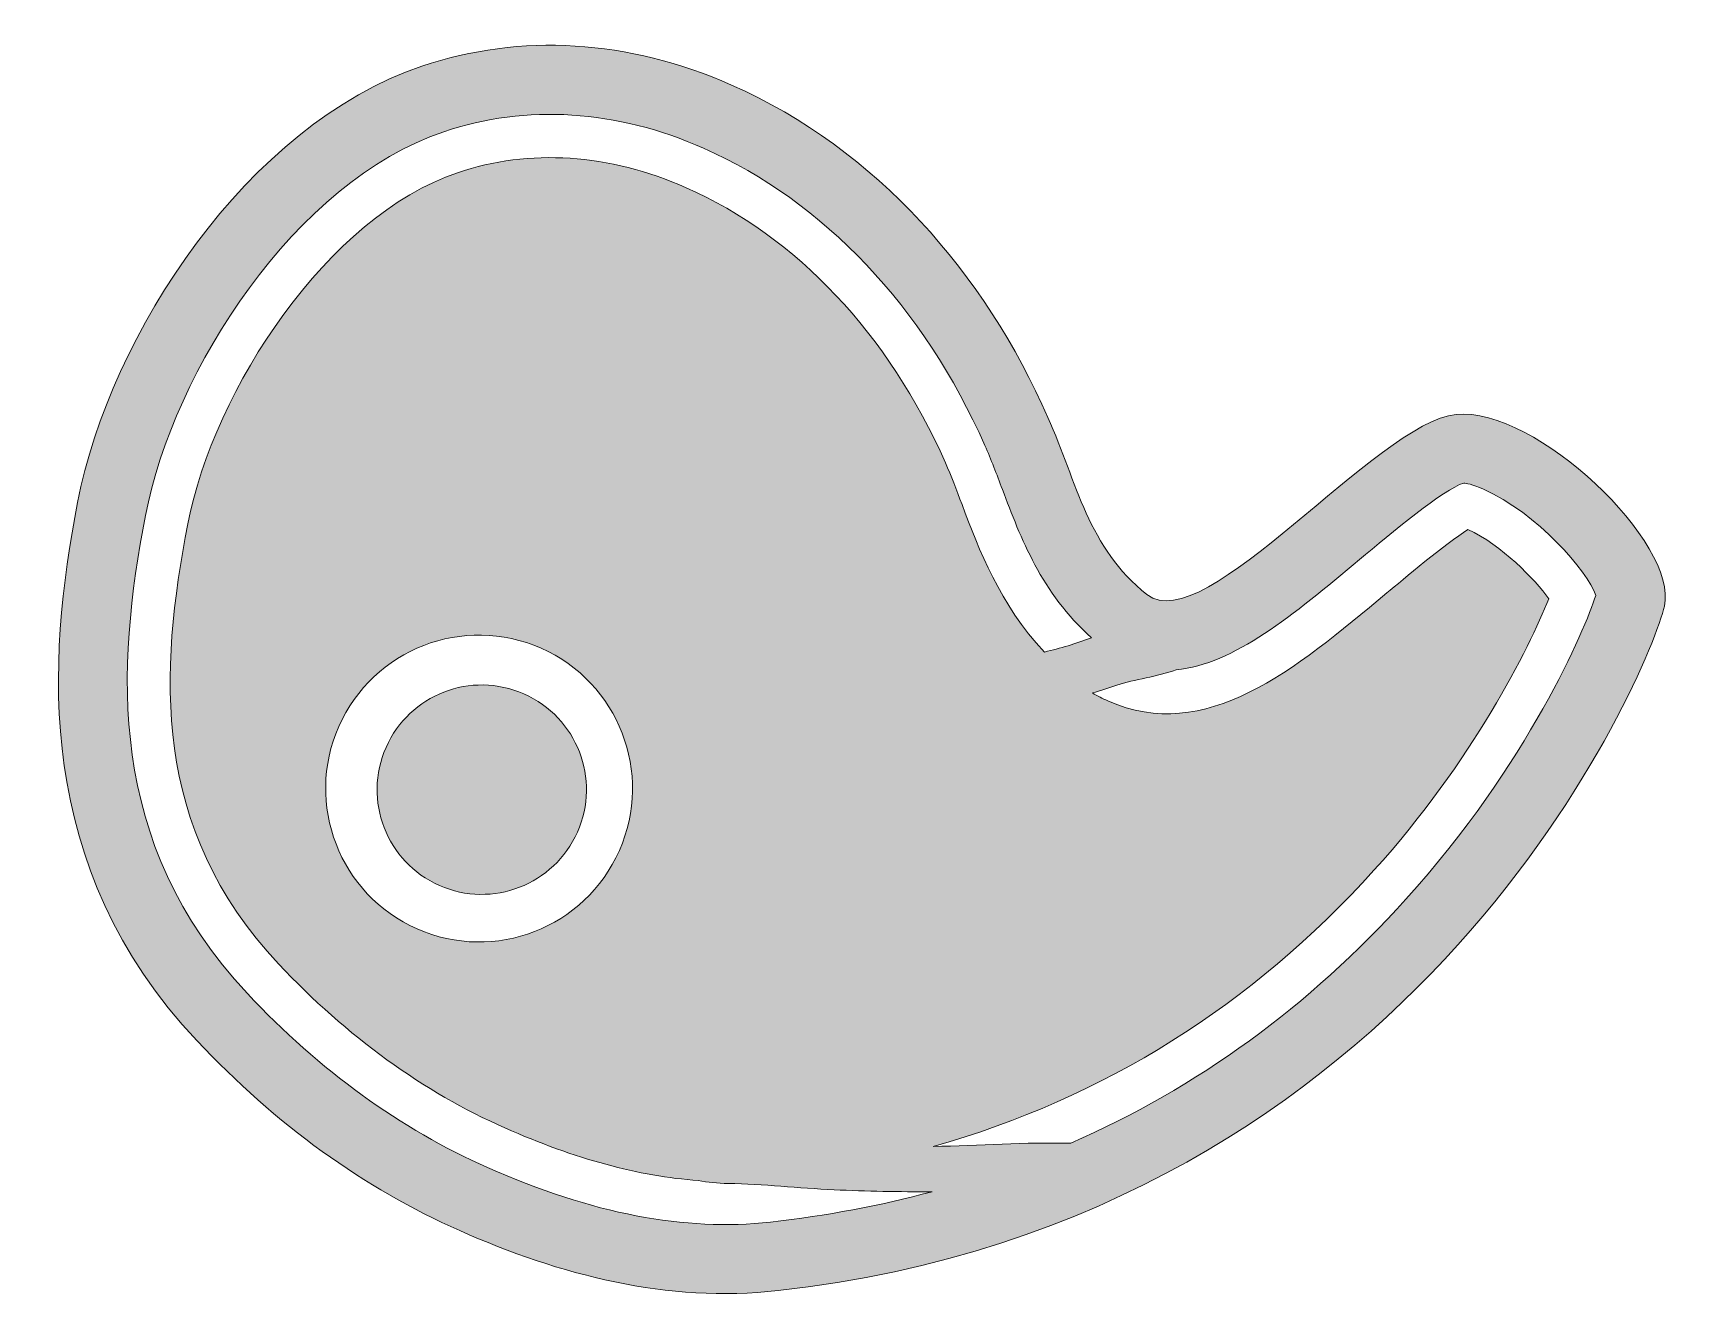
# Model space of a CAD drawing. Header units: inches. Extents: x -2 to 102, y -1 to 80.
import ezdxf

# ---------------------------------------------------------------- set-up
doc = ezdxf.new("R2010")
doc.units = ezdxf.units.IN
doc.header["$MEASUREMENT"] = 0
doc.layers.add('Layer 1', color=7, linetype='Continuous')

msp = doc.modelspace()

# ---------------------------------------------------------------- hatches: boundary and pattern name
at = {"layer": 'Layer 1', "true_color": 0xdf0028}
h = msp.add_hatch(color=242, dxfattribs=at)
h.dxf.hatch_style = 2
edge = h.paths.add_edge_path()
edge.add_spline(control_points=[(88.37, 55.58), (83.37, 55.08), (72.46, 41.3), (68.82, 44.19), (65.09, 47.15), (64.4, 51.23), (62.56, 55.39), (58.55, 64.48), (51.76, 72.33), (42.56, 76.4), (36.02, 79.29), (29.25, 79.7), (22.97, 77.59), (11.96, 73.89), (3.26, 60.66), (1.21, 50.01), (-0.73, 39.96), (-1.62, 27), (8.76, 15.98), (13.74, 10.68), (19.33, 6.65), (25.37, 3.98), (31.69, 1.18), (38.5, -0.6), (45.51, 0.19), (86.29, 4.75), (100.61, 39.48), (101.53, 43.45), (102.46, 47.42), (93.38, 56.09), (88.37, 55.58)], knot_values=[0, 0, 0, 0, 1, 1, 1, 2, 2, 2, 3, 3, 3, 4, 4, 4, 5, 5, 5, 6, 6, 6, 7, 7, 7, 8, 8, 8, 9, 9, 9, 10, 10, 10, 10], degree=3, periodic=1)
edge = h.paths.add_edge_path()
edge.add_spline(control_points=[(45.02, 4.52), (39.61, 3.92), (33.75, 5.04), (27.13, 7.97), (21.63, 10.4), (16.52, 14.1), (11.94, 18.97), (2.97, 28.5), (3.65, 39.59), (5.5, 49.19), (7.27, 58.4), (14.98, 70.3), (24.36, 73.45), (29.59, 75.21), (35.27, 74.85), (40.79, 72.41), (48.39, 69.05), (54.7, 62.38), (58.57, 53.62), (58.97, 52.72), (59.31, 51.81), (59.68, 50.84), (60.83, 47.77), (62.14, 44.32), (65.31, 41.45), (64.33, 41.1), (63.34, 40.79), (62.34, 40.56), (62.33, 40.56), (62.33, 40.56), (62.33, 40.56), (59.49, 43.6), (58.2, 47.03), (57.13, 49.88), (56.77, 50.83), (56.44, 51.7), (56.08, 52.52), (52.48, 60.65), (46.67, 66.83), (39.69, 69.91), (34.8, 72.07), (29.8, 72.4), (25.23, 70.86), (17.05, 68.12), (9.81, 57.17), (8.18, 48.67), (6.37, 39.3), (5.82, 29.45), (13.92, 20.84), (18.25, 16.24), (23.07, 12.75), (28.23, 10.47), (32.67, 8.51), (36.7, 7.41), (40.45, 7.15), (41.05, 7.04), (41.66, 6.97), (42.33, 6.96), (44.59, 6.93), (46.76, 6.67), (49.04, 6.56), (51.09, 6.47), (53.16, 6.43), (55.23, 6.44), (51.95, 5.56), (48.55, 4.92), (45.02, 4.52)], knot_values=[0, 0, 0, 0, 1, 1, 1, 2, 2, 2, 3, 3, 3, 4, 4, 4, 5, 5, 5, 6, 6, 6, 7, 7, 7, 8, 8, 8, 9, 9, 9, 10, 10, 10, 11, 11, 11, 12, 12, 12, 13, 13, 13, 14, 14, 14, 15, 15, 15, 16, 16, 16, 17, 17, 17, 18, 18, 18, 19, 19, 19, 20, 20, 20, 21, 21, 21, 22, 22, 22, 22], degree=3, periodic=1)
edge = h.paths.add_edge_path()
edge.add_spline(control_points=[(35.46, 28.01), (33.3, 23.11), (27.57, 20.89), (22.67, 23.06), (17.77, 25.22), (15.56, 30.95), (17.72, 35.85), (19.89, 40.75), (25.61, 42.97), (30.51, 40.8), (35.41, 38.64), (37.63, 32.91), (35.46, 28.01)], knot_values=[0, 0, 0, 0, 1, 1, 1, 2, 2, 2, 3, 3, 3, 4, 4, 4, 4], degree=3, periodic=1)
edge = h.paths.add_edge_path()
edge.add_spline(control_points=[(85.19, 24.93), (79.07, 18.15), (71.98, 13), (64, 9.51), (61.13, 9.57), (58.22, 9.36), (55.31, 9.3), (66.11, 12.36), (75.45, 18.21), (83.17, 26.76), (89.43, 33.69), (92.98, 40.81), (94.22, 43.93), (93.35, 45.15), (91.24, 47.33), (89.11, 48.31), (87.7, 47.4), (84.99, 45.13), (83.99, 44.3), (78.1, 39.38), (72.54, 34.73), (66.34, 37.47), (66.01, 37.62), (65.69, 37.79), (65.37, 37.97), (65.9, 38.12), (66.41, 38.28), (66.91, 38.46), (68.03, 38.84), (69.47, 38.99), (70.67, 39.44), (74.29, 39.76), (78.05, 42.89), (82.25, 46.4), (84.25, 48.07), (87.57, 50.85), (88.85, 51.24), (88.98, 51.23), (89.38, 51.17), (90.1, 50.85), (93.46, 49.37), (96.7, 45.66), (97.19, 44.13), (96.53, 42.05), (92.94, 33.51), (85.19, 24.93)], knot_values=[0, 0, 0, 0, 1, 1, 1, 2, 2, 2, 3, 3, 3, 4, 4, 4, 5, 5, 5, 6, 6, 6, 7, 7, 7, 8, 8, 8, 9, 9, 9, 10, 10, 10, 11, 11, 11, 12, 12, 12, 13, 13, 13, 14, 14, 14, 15, 15, 15, 15], degree=3, periodic=1)
h = msp.add_hatch(color=242, dxfattribs=at)
h.dxf.hatch_style = 2
edge = h.paths.add_edge_path()
edge.add_spline(control_points=[(29.43, 37.91), (26.09, 39.39), (22.18, 37.87), (20.71, 34.53), (19.23, 31.19), (20.74, 27.28), (24.08, 25.8), (27.43, 24.33), (31.33, 25.84), (32.81, 29.18), (34.29, 32.52), (32.78, 36.43), (29.43, 37.91)], knot_values=[0, 0, 0, 0, 1, 1, 1, 2, 2, 2, 3, 3, 3, 4, 4, 4, 4], degree=3, periodic=1)

# ---------------------------------------------------------------- linework, layer by layer
at = {"layer": 'Layer 1', "lineweight": 0}
for points, knots in [([(88.37, 55.58), (83.37, 55.08), (72.46, 41.3), (68.82, 44.19), (65.09, 47.15), (64.4, 51.23), (62.56, 55.39), (58.55, 64.48), (51.76, 72.33), (42.56, 76.4), (36.02, 79.29), (29.25, 79.7), (22.97, 77.59), (11.96, 73.89), (3.26, 60.66), (1.21, 50.01), (-0.73, 39.96), (-1.62, 27), (8.76, 15.98), (13.74, 10.68), (19.33, 6.65), (25.37, 3.98), (31.69, 1.18), (38.5, -0.6), (45.51, 0.19), (86.29, 4.75), (100.61, 39.48), (101.53, 43.45), (102.46, 47.42), (93.38, 56.09), (88.37, 55.58)], [0, 0, 0, 0, 1, 1, 1, 2, 2, 2, 3, 3, 3, 4, 4, 4, 5, 5, 5, 6, 6, 6, 7, 7, 7, 8, 8, 8, 9, 9, 9, 10, 10, 10, 10]), ([(45.02, 4.52), (39.61, 3.92), (33.75, 5.04), (27.13, 7.97), (21.63, 10.4), (16.52, 14.1), (11.94, 18.97), (2.97, 28.5), (3.65, 39.59), (5.5, 49.19), (7.27, 58.4), (14.98, 70.3), (24.36, 73.45), (29.59, 75.21), (35.27, 74.85), (40.79, 72.41), (48.39, 69.05), (54.7, 62.38), (58.57, 53.62), (58.97, 52.72), (59.31, 51.81), (59.68, 50.84), (60.83, 47.77), (62.14, 44.32), (65.31, 41.45), (64.33, 41.1), (63.34, 40.79), (62.34, 40.56), (62.33, 40.56), (62.33, 40.56), (62.33, 40.56), (59.49, 43.6), (58.2, 47.03), (57.13, 49.88), (56.77, 50.83), (56.44, 51.7), (56.08, 52.52), (52.48, 60.65), (46.67, 66.83), (39.69, 69.91), (34.8, 72.07), (29.8, 72.4), (25.23, 70.86), (17.05, 68.12), (9.81, 57.17), (8.18, 48.67), (6.37, 39.3), (5.82, 29.45), (13.92, 20.84), (18.25, 16.24), (23.07, 12.75), (28.23, 10.47), (32.67, 8.51), (36.7, 7.41), (40.45, 7.15), (41.05, 7.04), (41.66, 6.97), (42.33, 6.96), (44.59, 6.93), (46.76, 6.67), (49.04, 6.56), (51.09, 6.47), (53.16, 6.43), (55.23, 6.44), (51.95, 5.56), (48.55, 4.92), (45.02, 4.52)], [0, 0, 0, 0, 1, 1, 1, 2, 2, 2, 3, 3, 3, 4, 4, 4, 5, 5, 5, 6, 6, 6, 7, 7, 7, 8, 8, 8, 9, 9, 9, 10, 10, 10, 11, 11, 11, 12, 12, 12, 13, 13, 13, 14, 14, 14, 15, 15, 15, 16, 16, 16, 17, 17, 17, 18, 18, 18, 19, 19, 19, 20, 20, 20, 21, 21, 21, 22, 22, 22, 22]), ([(85.19, 24.93), (79.07, 18.15), (71.98, 13), (64, 9.51), (61.13, 9.57), (58.22, 9.36), (55.31, 9.3), (66.11, 12.36), (75.45, 18.21), (83.17, 26.76), (89.43, 33.69), (92.98, 40.81), (94.22, 43.93), (93.35, 45.15), (91.24, 47.33), (89.11, 48.31), (87.7, 47.4), (84.99, 45.13), (83.99, 44.3), (78.1, 39.38), (72.54, 34.73), (66.34, 37.47), (66.01, 37.62), (65.69, 37.79), (65.37, 37.97), (65.9, 38.12), (66.41, 38.28), (66.91, 38.46), (68.03, 38.84), (69.47, 38.99), (70.67, 39.44), (74.29, 39.76), (78.05, 42.89), (82.25, 46.4), (84.25, 48.07), (87.57, 50.85), (88.85, 51.24), (88.98, 51.23), (89.38, 51.17), (90.1, 50.85), (93.46, 49.37), (96.7, 45.66), (97.19, 44.13), (96.53, 42.05), (92.94, 33.51), (85.19, 24.93)], [0, 0, 0, 0, 1, 1, 1, 2, 2, 2, 3, 3, 3, 4, 4, 4, 5, 5, 5, 6, 6, 6, 7, 7, 7, 8, 8, 8, 9, 9, 9, 10, 10, 10, 11, 11, 11, 12, 12, 12, 13, 13, 13, 14, 14, 14, 15, 15, 15, 15]), ([(35.46, 28.01), (33.3, 23.11), (27.57, 20.89), (22.67, 23.06), (17.77, 25.22), (15.56, 30.95), (17.72, 35.85), (19.89, 40.75), (25.61, 42.97), (30.51, 40.8), (35.41, 38.64), (37.63, 32.91), (35.46, 28.01)], [0, 0, 0, 0, 1, 1, 1, 2, 2, 2, 3, 3, 3, 4, 4, 4, 4]), ([(29.43, 37.91), (26.09, 39.39), (22.18, 37.87), (20.71, 34.53), (19.23, 31.19), (20.74, 27.28), (24.08, 25.8), (27.43, 24.33), (31.33, 25.84), (32.81, 29.18), (34.29, 32.52), (32.78, 36.43), (29.43, 37.91)], [0, 0, 0, 0, 1, 1, 1, 2, 2, 2, 3, 3, 3, 4, 4, 4, 4])]:
    msp.add_open_spline(points, degree=3, knots=knots, dxfattribs=at)

doc.saveas('drawing.dxf')
